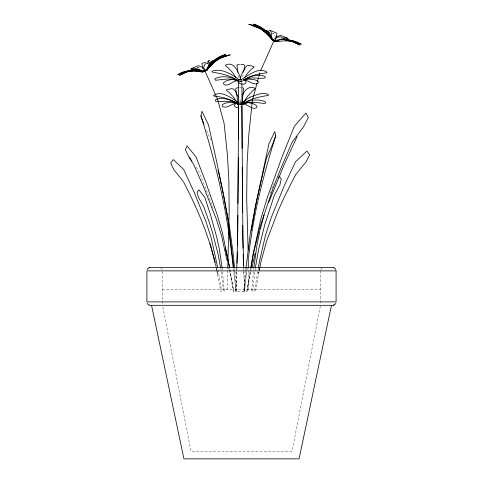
<?xml version="1.0" encoding="UTF-8"?>
<svg xmlns="http://www.w3.org/2000/svg" width="483" height="483" viewBox="0 0 483 483"><rect width="100%" height="100%" fill="white"/><g stroke="black" fill="none" stroke-linecap="round" stroke-linejoin="round"><path stroke-width="0.36" stroke-dasharray="2.42 1.81" d="M275.111 37.608L275.123 36.243L273.825 33.689L272.472 33.079M236.96 267.751L235.861 291.327L244.658 291.327L243.794 268.415M235.861 291.327L236.724 268.415M253.919 267.081L251.697 290.917L252.585 291.726L255.368 267.974M245.769 270.462L243.722 291.895L244.44 290.742L246.771 271.959M245.835 269.719L245.98 268.24M244.44 290.742L246.867 266.459M247.042 269.768L247.23 268.276M242.78 77.135L243.396 73.03M258.387 267.757L254.571 290.832L255.302 291.804L259.8 267.787M250.725 268.5L246.747 291.955L250.81 268.578M320.35 306.059L292.052 451.182L190.948 451.182L162.505 305.316M258.936 271.694L258.659 273.082L259.329 270.311M259.075 270.999L259.637 268.216M246.891 291.327L251.401 270.269M259.498 269.617L259.836 268.228M258.61 77.226L258.997 75.783M270.293 193.556L271.639 189.251M271.869 188.533L272.992 184.947L274.284 183.214M239.84 101.919L240.92 99.263M320.754 269.574L322.016 268.035M240.28 107.075L241.089 106.465M197.372 67.747L198.368 67.197L199.793 67.36M241.186 81.41L242.46 80.866M197.058 67.705L198.368 67.197M241.675 80.927L239.809 81.5L242.345 80.866M240.945 104.606L239.634 104.932L240.914 104.576L239.701 104.527M239.858 103.066L240.993 102.813L239.646 99.607M242.025 81.21L239.604 81.307L240.884 81.663L239.568 81.331M239.471 103.108L240.8 103.072M239.61 87.707L240.987 87.689M238.626 103.827L240.582 103.827M162.3 289.703L320.7 289.703M239.465 102.843L240.715 103.096M239.441 104.455L240.709 104.769L239.465 104.388M272.647 33.369L273.825 33.689M160.984 268.035L162.246 269.574M196.104 167.112L198.169 170.076L207.455 192.789L213.335 208.578M233.295 268.584L236.03 290.663L236.845 291.967L234.804 270.577M206.573 130.386L210.685 139.81M229.129 270.239L233.784 291.829L230.119 270.462M216.245 267.932L217.742 274.163L216.414 267.902M228.658 268.083L228.972 269.52M216.36 268.156L216.632 269.635M216.77 270.371L220.779 291.786L221.546 290.857L217.911 268.711M220.743 268.578L221.015 270.057M229.799 268.771L233.488 290.808M222.053 267.769L224.347 290.971L223.575 291.678L221.19 271.549M234.014 270.498L236.03 290.663M234.593 268.361L234.738 269.84M238.083 75.704L238.24 77.793M244.658 291.327L243.559 267.751M320.495 270.878L320.495 304.568M248.322 270.383L248.322 291.327M241.886 80.558L241.886 82.792M227.783 266.719L227.783 269.701M227.783 270.45L227.783 291.327M162.505 271.627L162.505 304.568"/><path stroke-width="0.72" d="M237.877 215.533L237.551 245.889M237.962 203.47L238.361 157.41M238.626 105.855L237.612 237.769L236.755 267.673M238.524 139.575L238.626 80.558M207.267 69.588L206.495 70.276C212.206 62.482 220.707 56.469 230.306 54.905C220.882 55.43 213.039 62.675 207.267 69.588L207.261 69.969L203.892 71.393L203.856 66.624L205.154 64.07L211.614 62.053L212.864 60.665L211.24 61.317M227.783 266.719L229.19 210.703L228.821 179.271L227.39 154.705L224.106 123.449L217.736 99.679L204.955 70.965M237.081 263.229L237.388 251.921M238.379 81.355L238.427 80.027L239.025 82.895L240.238 83.801L243.855 84.277L245.461 83.372L246.233 82.333L245.4 80.872L243.613 79.864M242.134 103.036L243.547 88.208L242.369 87.677M246.046 267.504L250.321 233.44L257.034 198.887L266.465 158.207L272.75 143.892L275.696 135.808L274.706 131.714L268.977 143.662L255.229 207.008L251.257 230.584M248.618 257.083C252.832 215.78 263.362 175.353 275.696 135.808M253.919 267.081L257.01 244.966L259.8 231.333M258.387 267.757L259.371 261.804L265.602 234.859L271.313 217.368L284.469 185.321L295.56 161.684L306.838 151.113L309.675 154.663L306.24 161.733L295.795 174.339L284.686 196.273L278.407 210.129L266.791 240.486L260.892 261.961L259.8 267.787M250.846 267.757L253.201 253.708L260.754 219.415L267.413 197.167L282.253 156.414L294.298 126.383L305.92 113.016L308.317 117.574L303.626 126.588L291.943 142.588L280.031 170.445L273.124 188.05L260.047 226.654L253.346 253.967L250.937 267.848M255.453 267.232L258.58 249.608L264.756 224.71L274.314 195.367L279.85 185.037L281.281 179.229L279.44 176.301L278.576 177.454M243.498 72.347L244.851 65.483L243.891 64.692L240.818 64.48M331.459 305.316L299.074 458.85L183.926 458.85L151.541 305.316M251.866 268.089L255.187 253.08M233.204 267.848C228.374 216.143 216.613 165.313 200.904 115.89L202.009 111.271L208.439 124.747L215.225 155.061L223.877 196.207L227.819 218.678L233.712 267.51M260.138 229.902L264.092 214.983M257.059 83.01L252.41 100.349L248.799 134.733L247.103 163.858L246.698 198.428L248.111 250.134M257.445 81.567L258.417 77.95M258.997 75.783L259.769 72.891M207.775 63.044L208.433 61.106L209.374 60.538L207.648 61.444M268.524 202.89L283.823 165.488L297.136 136.466M240.063 78.264L242.484 72.492L245.648 67.264L247.236 65.664L249.107 65.38L254.016 66.588L253.865 67.457L251.709 68.858L247.278 73.531L244.489 77.835M260.572 70.796L274.024 40.59M147.17 269.574L147.913 268.463L149.664 267.528M335.83 303.203L335.087 304.314L333.336 305.25M238.898 79.562L238.077 81.078C230.494 75.131 220.991 73.784 211.959 71.979L212.417 71.037C221.486 68.073 231.2 73.996 238.342 79.182L238.385 79.761L242.375 79.87M242.532 95.278C244.44 90.206 249.325 85.195 254.933 88.304L254.903 89.132L252.524 90.876L247.55 96.322L242.991 103.555L241.735 104.286M208.088 67.077C211.735 60.466 218.708 56.529 225.688 54.579L225.283 54.531C219.795 56.306 214.609 59.632 211.125 64.227M209.411 66.642L207.044 69.981L205.68 70.693C210.014 62.705 218.141 58.383 226.618 56.197L226.122 55.787C217.109 57.03 211.868 65.386 205.631 70.699M210.811 61.872L208.656 64.656L207.255 69.987L203.717 71.484M242.593 103.477L242.701 103.368C249.633 100.271 258.176 98.405 265.324 101.792L265.698 102.686L264.919 103.513C257.252 102.885 249.313 100.724 241.977 104.485M276.016 37.529L277.037 36.654L280.569 35.283L287.995 38.459L286.014 37.795L283.376 38.175M242.671 78.759C249.198 74.708 259.576 66.624 267.039 72.323L266.447 72.842C259.015 73.863 251.281 74.95 245.032 79.52M203.216 71.762L197.843 70.79M236.905 103.133L235.118 104.141L234.285 105.608L235.052 106.64L236.658 107.546L238.674 107.528M192.439 70.373L193.574 69.824M188.352 71.019L179.628 75.565L179.447 75.107C186.154 70.627 194.842 70.778 202.504 72.07L204.496 71.158M243.384 79.822C249.771 76.652 257.934 73.525 264.895 76.374L265.27 77.552L264.406 78.168C257.517 78.826 250.073 76.29 243.734 80.323M190.471 70.361L192.469 69.467L197.444 69.528L199.497 70.391M206.09 70.506L202.969 71.816L197.577 68.834L192.959 68.169L190.984 68.834L198.41 65.658L201.942 67.034L206.03 70.524M202.92 71.828L205.83 70.615M149.79 267.528L149.024 267.721M333.21 305.25L333.976 305.057M244.398 80.299L248.667 79.067L254.915 79.81L257.946 81.174L258.417 82.376L257.62 83.595C252.651 85.201 248.986 80.22 244.156 80.16M241.566 104.388L248.171 102.595L253.744 103.881L256.539 105.62L257.065 106.888L256.322 107.818L254.535 108.427C250.321 108.21 247.713 104.485 243.577 103.942L241.603 104.437M280.569 39.395L281.969 39.099M238.554 80.081L241.053 79.574C238.626 73.223 234.684 60.635 225.585 65.036L225.615 65.863L227.994 67.608L232.963 73.054L236.006 77.878M205.74 62.385L202.238 63.231L201.924 63.665L202.914 68.652M192.645 70.319L194.075 70.083M277.647 41.303L276.228 41.526L274.272 40.735M238.228 87.719L236.628 87.96L235.662 88.751L238.143 103.139M278.311 41.013L275.539 41.242M188.485 71.194L185.025 71.665L177.798 74.666L181.065 72.746L185.237 71.279L190.145 70.735M189.873 71.001L194.027 70.44L198.453 71.073M192.246 70.506L195.748 70.482M150.334 267.461L332.666 267.461M333.85 267.721L335.087 268.463L335.83 269.574M147.17 303.203L147.913 304.314L149.15 305.057M150.334 305.316L332.666 305.316M239.441 64.468L236.972 64.939L237.829 72.227M282.712 39.171L289.383 39.835L292.028 40.928M288.134 40.282L293.742 40.904L297.914 42.365L301.181 44.285L293.954 41.284L288.411 40.53M285.483 40.3L286.944 40.518M288.399 40.741L289.854 40.964M198.29 70.089L199.666 70.325M239.526 79.544L241.79 80.051L241.452 79.58M238.807 104.292C233.579 102.324 227.62 101.496 222.572 104.443L222.102 105.644L222.898 106.864C227.861 108.47 231.532 103.489 236.356 103.428L238.844 104.195M238.91 81.168L236.942 80.673C232.806 81.21 230.192 84.936 225.978 85.153L224.19 84.549L223.448 83.619L223.979 82.345L226.769 80.613L232.341 79.327L238.952 81.12M333.21 267.528L333.976 267.721M149.024 305.057L149.79 305.25M238.542 81.21C231.206 77.455 223.267 79.617 215.593 80.244L214.82 79.417L215.195 78.524C222.343 75.137 230.886 77.002 237.811 80.093L237.926 80.208M269.254 32.349L267.359 31.673L266.115 30.284L267.739 30.936L270.323 34.275L271.724 39.606L275.262 41.109L277.055 33.291L269.605 30.163L270.546 30.725L271.645 33.955L271.718 39.588L275.087 41.013M273.149 40.234L273.3 40.318C269.303 32.27 261.864 26.33 253.291 24.204L253.696 24.15C261.653 26.511 267.811 32.572 271.935 39.606L276.059 41.447L281.535 39.153L286.51 39.087L288.508 39.986L287.107 40.27L280.611 36.817L277.043 37.227L272.889 40.125L276.01 41.435M238.693 104.406C231.822 99.715 223.701 101.895 216.106 101.436L215.249 100.82L215.617 99.649C222.826 96.703 231.188 100.126 237.775 103.386L238.856 104.286M292.764 41.411L297.643 43.959L292.686 41.2M273.348 40.324C267.105 35.005 261.871 26.65 252.851 25.412L252.361 25.816L261.357 28.883L267.546 33.134M239.061 102.849C232.22 98.647 221.431 89.681 213.474 95.592L214.072 96.111C222.554 97.041 231.025 99.057 238.053 104.256L238.723 103.32L237.624 103.561L233.241 96.799L228.803 92.126L226.648 90.732L226.503 89.856L231.411 88.649L233.283 88.932L234.871 90.532L238.837 97.687M237.431 103.585L238.487 104.479M183.28 181.427L173.765 169.599L170.698 162.946L173.306 159.583L183.667 169.473L193.894 191.666L206.012 221.775L211.282 238.216L217.791 267.974M268.596 34.124L269.894 35.814M270.758 36.937L271.621 38.066M229.679 268.035L222.397 232.746L217.127 214.615L205.456 181.397L196.038 156.903L187.09 145.987L185.327 149.688L189.07 157.023L191.962 161.177M189.07 157.023L193.973 165.108L204.363 188.775L216.372 219.264L221.667 236.145L226.95 260.168M183.612 182.091C196.931 207.587 208.282 234.291 215.134 262.287M200.904 115.89L203.971 124.3M210.039 243.547L215.08 263.078M225.392 247.954L229.618 267.51M218.081 169.986L221.866 187.048M222.011 187.784L223.146 193.665M223.436 195.138L229.419 226.026L233.186 253.611L234.527 267.624M215.527 263.724L216.082 266.682M220.61 267.836L218.177 254.505L212.502 232.522L209.368 222.488L203.687 206.609L198.501 197.481L197.13 192.361L198.851 189.783L204.846 197.432L210.443 214.549L216.867 237.757L219.566 250.423L222.053 267.769M243.764 267.673L242.907 237.769L241.886 105.855M242.122 104.256L242.134 104.624M243.027 248.147L242.708 225.313M243.191 254.179L243.498 265.487M248.244 257.644L248.322 268.137M242.092 148.408L241.886 83.535M242.617 212.52L242.225 167.16M299.526 44.726L299.351 45.185C292.07 40.276 283.062 37.891 274.483 40.777L276.475 41.695C284.137 40.397 292.825 40.246 299.526 44.726M184.126 72.782L181.33 74.34L186.215 71.792L194.22 70.566L202.751 71.907L204.707 71.116C197.982 69.015 190.193 68.743 184.126 72.782M249.886 97.198L241.615 102.831L242.442 104.346C250.025 98.405 259.522 97.053 268.56 95.248L268.101 94.306C262.118 91.667 255.573 95.447 249.886 97.198M248.842 24.476C257.3 25.025 266.308 32.216 271.712 39.214L272.484 39.902C266.797 32.053 258.387 26.324 248.842 24.476M336.09 270.878L146.91 270.878L146.91 301.893L336.09 301.893L336.09 270.878"/></g></svg>
